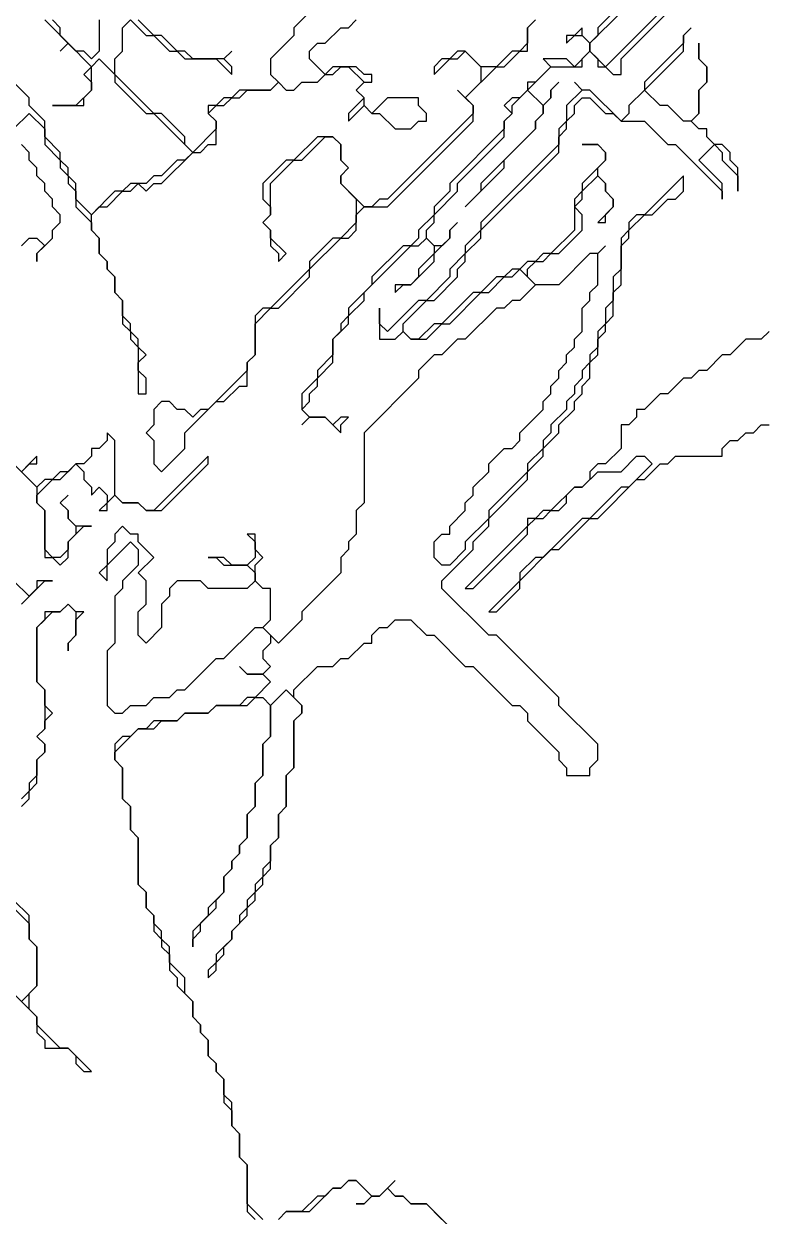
# Model space of a CAD drawing. Header units: metres. Extents: x 0 to 100, y 0 to 141.
# Drawn here: x 68.958 to 71.338, y 69.661 to 73.488 of the extents above; entities that cross this region are included whole.
import ezdxf

# ---------------------------------------------------------------- set-up
doc = ezdxf.new("R2010")
doc.units = ezdxf.units.M

msp = doc.modelspace()

# ---------------------------------------------------------------- linework, layer by layer
for points in [[(70.975, 73.65), (70.8, 73.475), (70.8, 73.45), (70.775, 73.425), (70.75, 73.45), (70.75, 73.475), (70.725, 73.45), (70.7, 73.45), (70.7, 73.425), (70.725, 73.45), (70.75, 73.45), (70.775, 73.425), (70.775, 73.4), (70.725, 73.35), (70.7, 73.375), (70.625, 73.375), (70.65, 73.35), (70.6, 73.3), (70.575, 73.3), (70.575, 73.275), (70.55, 73.25), (70.525, 73.25), (70.5, 73.225), (70.525, 73.2), (70.5, 73.175), (70.5, 73.15), (70.325, 72.975), (70.325, 72.95), (70.275, 72.9), (70.275, 72.875), (70.225, 72.825), (70.225, 72.8), (70.2, 72.775), (70.175, 72.775), (70.075, 72.675), (70.075, 72.65), (70, 72.575), (70, 72.55), (69.975, 72.525), (69.975, 72.5), (69.95, 72.475), (69.95, 72.425), (69.9, 72.375), (69.9, 72.35), (69.85, 72.3), (69.85, 72.25), (69.875, 72.225), (69.85, 72.2), (69.875, 72.225), (69.925, 72.225), (69.975, 72.175), (69.975, 72.2), (70, 72.225), (69.975, 72.225), (69.95, 72.2), (69.925, 72.225), (69.875, 72.225), (69.85, 72.25), (69.875, 72.275), (69.875, 72.3), (69.9, 72.325), (69.9, 72.35), (69.95, 72.4), (69.95, 72.475), (70, 72.525), (70, 72.55), (70.05, 72.6), (70.05, 72.625), (70.2, 72.775), (70.225, 72.775), (70.25, 72.8), (70.275, 72.775), (70.275, 72.75), (70.225, 72.7), (70.225, 72.675), (70.2, 72.65), (70.15, 72.65), (70.15, 72.625), (70.175, 72.65), (70.2, 72.65), (70.275, 72.725), (70.275, 72.75), (70.325, 72.8), (70.325, 72.825), (70.35, 72.85), (70.325, 72.825), (70.325, 72.8), (70.3, 72.775), (70.275, 72.775), (70.25, 72.8), (70.25, 72.825), (70.275, 72.85), (70.275, 72.875), (70.35, 72.95), (70.35, 72.975), (70.5, 73.125), (70.5, 73.175), (70.525, 73.2), (70.525, 73.225), (70.575, 73.275), (70.625, 73.225), (70.625, 73.2), (70.6, 73.175), (70.6, 73.15), (70.425, 72.975), (70.425, 72.95), (70.375, 72.9), (70.5, 73.025), (70.5, 73.05), (70.6, 73.15), (70.6, 73.175), (70.625, 73.2), (70.625, 73.225), (70.65, 73.25), (70.65, 73.275), (70.675, 73.3), (70.65, 73.275), (70.65, 73.25), (70.625, 73.225), (70.575, 73.275), (70.65, 73.35), (70.75, 73.35), (70.75, 73.375), (70.775, 73.4), (70.8, 73.375), (70.8, 73.35), (70.825, 73.35), (70.85, 73.325), (70.875, 73.325), (70.875, 73.375), (71.05, 73.55)], [(71.05, 73.575), (70.825, 73.35), (70.775, 73.4), (70.775, 73.425), (70.975, 73.625)], [(69.875, 73.525), (69.825, 73.475), (69.825, 73.45), (69.75, 73.375), (69.75, 73.325), (69.775, 73.3), (69.75, 73.275), (69.65, 73.275), (69.625, 73.25), (69.6, 73.25), (69.575, 73.225), (69.55, 73.225), (69.55, 73.2), (69.575, 73.175), (69.575, 73.15), (69.5, 73.075), (69.475, 73.1), (69.475, 73.125), (69.4, 73.2), (69.375, 73.2), (69.25, 73.325), (69.25, 73.375), (69.275, 73.4), (69.275, 73.475), (69.3, 73.5), (69.35, 73.45), (69.375, 73.45), (69.425, 73.4), (69.45, 73.4), (69.475, 73.375), (69.575, 73.375), (69.625, 73.325), (69.625, 73.35), (69.6, 73.375), (69.625, 73.4), (69.6, 73.375), (69.5, 73.375), (69.475, 73.4), (69.45, 73.4), (69.4, 73.45), (69.375, 73.45), (69.325, 73.5)], [(68.925, 73.15), (68.975, 73.2), (69.025, 73.15), (69.025, 73.1), (69.075, 73.05), (69.075, 73.025), (69.1, 73), (69.1, 72.975), (69.125, 72.95), (69.125, 72.9), (69.175, 72.85), (69.175, 72.825), (69.2, 72.8), (69.2, 72.75), (69.225, 72.725), (69.225, 72.7), (69.25, 72.675), (69.25, 72.625), (69.275, 72.6), (69.275, 72.525), (69.3, 72.5), (69.3, 72.475), (69.325, 72.45), (69.325, 72.3), (69.35, 72.3), (69.35, 72.35), (69.325, 72.375), (69.325, 72.4), (69.35, 72.425), (69.325, 72.45), (69.325, 72.475), (69.3, 72.5), (69.3, 72.525), (69.275, 72.55), (69.275, 72.6), (69.25, 72.625), (69.25, 72.675), (69.225, 72.7), (69.225, 72.725), (69.2, 72.75), (69.2, 72.8), (69.175, 72.825), (69.175, 72.875), (69.2, 72.9), (69.225, 72.9), (69.275, 72.95), (69.3, 72.95), (69.325, 72.975), (69.35, 72.95), (69.375, 72.975), (69.4, 72.975), (69.5, 73.075), (69.525, 73.075), (69.55, 73.1), (69.575, 73.1), (69.575, 73.175), (69.55, 73.2), (69.575, 73.225), (69.6, 73.225), (69.625, 73.25), (69.65, 73.25), (69.675, 73.275), (69.75, 73.275), (69.775, 73.3), (69.8, 73.275), (69.825, 73.275), (69.85, 73.3), (69.9, 73.3), (69.925, 73.325), (69.95, 73.325), (69.975, 73.35), (70, 73.35), (70.05, 73.3), (70.025, 73.275), (70.05, 73.25), (70, 73.2), (70, 73.175), (70.05, 73.225), (70.075, 73.2), (70.1, 73.2), (70.15, 73.15), (70.2, 73.15), (70.225, 73.175), (70.25, 73.175), (70.25, 73.2), (70.225, 73.225), (70.225, 73.25), (70.125, 73.25), (70.075, 73.2), (70.05, 73.225), (70.05, 73.25), (70.025, 73.275), (70.05, 73.3), (70.075, 73.3), (70.075, 73.325), (70.05, 73.325), (70.025, 73.35), (69.95, 73.35), (69.925, 73.325), (69.875, 73.375), (69.875, 73.4), (69.9, 73.425), (69.925, 73.425), (69.975, 73.475), (70, 73.475), (70.025, 73.5)], [(69.025, 73.5), (69.1, 73.425), (69.075, 73.4), (69.1, 73.425), (69.175, 73.35), (69.15, 73.325), (69.175, 73.3), (69.175, 73.275), (69.125, 73.225), (69.05, 73.225), (69.15, 73.225), (69.15, 73.25), (69.175, 73.275), (69.175, 73.35), (69.2, 73.375), (69.25, 73.325), (69.25, 73.3), (69.35, 73.2), (69.375, 73.2), (69.5, 73.075), (69.475, 73.05), (69.45, 73.05), (69.4, 73), (69.375, 73), (69.35, 72.975), (69.3, 72.975), (69.275, 72.95), (69.25, 72.95), (69.175, 72.875), (69.125, 72.925), (69.125, 72.975), (69.1, 73), (69.1, 73.025), (69.075, 73.05), (69.075, 73.075), (69.025, 73.125), (69.025, 73.175), (68.975, 73.225), (68.975, 73.25), (68.925, 73.3)], [(69.2, 73.5), (69.2, 73.4), (69.175, 73.375), (69.15, 73.4), (69.125, 73.4), (69.075, 73.45), (69.075, 73.475), (69.05, 73.5)], [(70.6, 73.5), (70.575, 73.475), (70.575, 73.425), (70.55, 73.4), (70.525, 73.4), (70.475, 73.35), (70.425, 73.35), (70.375, 73.4), (70.35, 73.4), (70.325, 73.375), (70.3, 73.375), (70.275, 73.35), (70.275, 73.325), (70.325, 73.375), (70.35, 73.375), (70.375, 73.4), (70.425, 73.35), (70.425, 73.3), (70.375, 73.25), (70.35, 73.275), (70.4, 73.225), (70.4, 73.2), (70.125, 72.925), (70.1, 72.925), (70.075, 72.9), (70.05, 72.9), (69.975, 72.975), (69.975, 73), (70, 73.025), (69.975, 73.05), (69.975, 73.1), (69.95, 73.125), (69.9, 73.125), (69.825, 73.05), (69.8, 73.05), (69.725, 72.975), (69.725, 72.925), (69.75, 72.9), (69.75, 72.875), (69.725, 72.85), (69.75, 72.825), (69.75, 72.775), (69.775, 72.75), (69.775, 72.725), (69.8, 72.75), (69.75, 72.8), (69.75, 72.825), (69.725, 72.85), (69.75, 72.875), (69.75, 72.975), (69.825, 73.05), (69.85, 73.05), (69.925, 73.125), (69.95, 73.125), (69.975, 73.1), (69.975, 73.05), (70, 73.025), (69.975, 73), (69.975, 72.975), (70.025, 72.925), (70.025, 72.85), (69.975, 72.8), (69.95, 72.8), (69.875, 72.725), (69.875, 72.7), (69.75, 72.575), (69.725, 72.575), (69.7, 72.55), (69.7, 72.425), (69.675, 72.4), (69.675, 72.375), (69.55, 72.25), (69.525, 72.25), (69.5, 72.225), (69.475, 72.25), (69.45, 72.25), (69.425, 72.275), (69.4, 72.275), (69.375, 72.25), (69.375, 72.2), (69.35, 72.175), (69.375, 72.15), (69.375, 72.075), (69.4, 72.05), (69.475, 72.125), (69.475, 72.175), (69.575, 72.275), (69.6, 72.275), (69.65, 72.325), (69.675, 72.325), (69.675, 72.4), (69.7, 72.425), (69.7, 72.525), (69.75, 72.575), (69.775, 72.575), (69.875, 72.675), (69.875, 72.7), (69.975, 72.8), (70, 72.8), (70.025, 72.825), (70.025, 72.875), (70.05, 72.9), (70.125, 72.9), (70.4, 73.175), (70.4, 73.225), (70.375, 73.25), (70.475, 73.35), (70.5, 73.35), (70.55, 73.4), (70.575, 73.4), (70.575, 73.475), (70.6, 73.5)], [(69.725, 69.65), (69.675, 69.7), (69.675, 69.825), (69.65, 69.85), (69.65, 69.925), (69.625, 69.95), (69.625, 70.025), (69.6, 70.05), (69.6, 70.1), (69.575, 70.125), (69.575, 70.15), (69.55, 70.175), (69.55, 70.225), (69.525, 70.25), (69.525, 70.275), (69.5, 70.3), (69.5, 70.35), (69.475, 70.375), (69.475, 70.425), (69.425, 70.475), (69.425, 70.525), (69.4, 70.55), (69.4, 70.575), (69.375, 70.6), (69.375, 70.625), (69.35, 70.65), (69.35, 70.7), (69.325, 70.725), (69.325, 70.875), (69.3, 70.9), (69.3, 70.975), (69.275, 71), (69.275, 71.1), (69.25, 71.125), (69.25, 71.15), (69.325, 71.225), (69.375, 71.225), (69.4, 71.25), (69.45, 71.25), (69.475, 71.275), (69.55, 71.275), (69.575, 71.3), (69.675, 71.3), (69.7, 71.325), (69.725, 71.325), (69.75, 71.3), (69.75, 71.2), (69.725, 71.175), (69.725, 71.075), (69.7, 71.05), (69.7, 70.975), (69.675, 70.95), (69.675, 70.875), (69.65, 70.85), (69.65, 70.825), (69.625, 70.8), (69.625, 70.775), (69.6, 70.75), (69.6, 70.7), (69.55, 70.65), (69.55, 70.625), (69.5, 70.575), (69.5, 70.525), (69.5, 70.55), (69.525, 70.575), (69.525, 70.6), (69.575, 70.65), (69.575, 70.675), (69.6, 70.7), (69.6, 70.75), (69.625, 70.775), (69.625, 70.8), (69.65, 70.825), (69.65, 70.85), (69.675, 70.875), (69.675, 70.95), (69.7, 70.975), (69.7, 71.05), (69.725, 71.075), (69.725, 71.175), (69.75, 71.2), (69.75, 71.3), (69.8, 71.35), (69.85, 71.3), (69.85, 71.275), (69.825, 71.25), (69.825, 71.1), (69.8, 71.075), (69.8, 70.975), (69.775, 70.95), (69.775, 70.875), (69.75, 70.85), (69.75, 70.8), (69.725, 70.775), (69.725, 70.75), (69.7, 70.725), (69.7, 70.7), (69.675, 70.675), (69.675, 70.65), (69.65, 70.625), (69.65, 70.6), (69.625, 70.575), (69.625, 70.55), (69.575, 70.5), (69.575, 70.475), (69.55, 70.45), (69.55, 70.425), (69.575, 70.45), (69.575, 70.475), (69.6, 70.5), (69.6, 70.525), (69.625, 70.55), (69.625, 70.575), (69.675, 70.625), (69.675, 70.65), (69.7, 70.675), (69.7, 70.7), (69.725, 70.725), (69.725, 70.75), (69.75, 70.775), (69.75, 70.85), (69.775, 70.875), (69.775, 70.95), (69.8, 70.975), (69.8, 71.075), (69.825, 71.1), (69.825, 71.25), (69.85, 71.275), (69.85, 71.3), (69.825, 71.325), (69.825, 71.35), (69.9, 71.425), (69.95, 71.425), (69.975, 71.45), (70, 71.45), (70.05, 71.5), (70.075, 71.5), (70.075, 71.525), (70.1, 71.55), (70.125, 71.55), (70.15, 71.575), (70.2, 71.575), (70.25, 71.525), (70.275, 71.525), (70.375, 71.425), (70.4, 71.425), (70.525, 71.3), (70.55, 71.3), (70.575, 71.275), (70.575, 71.25), (70.675, 71.15), (70.675, 71.125), (70.7, 71.1), (70.7, 71.075), (70.775, 71.075), (70.775, 71.1), (70.8, 71.125), (70.8, 71.175), (70.675, 71.3), (70.675, 71.325), (70.475, 71.525), (70.45, 71.525), (70.3, 71.675), (70.3, 71.7), (70.4, 71.8), (70.4, 71.825), (70.45, 71.875), (70.45, 71.9), (70.575, 72.025), (70.575, 72.05), (70.625, 72.1), (70.625, 72.125), (70.675, 72.175), (70.675, 72.2), (70.725, 72.25), (70.725, 72.275), (70.75, 72.3), (70.75, 72.325), (70.775, 72.35), (70.775, 72.4), (70.8, 72.425), (70.8, 72.475), (70.825, 72.5), (70.825, 72.525), (70.85, 72.55), (70.85, 72.625), (70.875, 72.65), (70.875, 72.775), (70.9, 72.8), (70.9, 72.825), (70.95, 72.875), (70.975, 72.875), (71.025, 72.925), (71.05, 72.925), (71.075, 72.95), (71.075, 73), (70.95, 72.875), (70.925, 72.875), (70.9, 72.85), (70.9, 72.825), (70.875, 72.8), (70.875, 72.7), (70.85, 72.675), (70.85, 72.6), (70.825, 72.575), (70.825, 72.525), (70.8, 72.5), (70.8, 72.45), (70.775, 72.425), (70.775, 72.4), (70.75, 72.375), (70.75, 72.35), (70.725, 72.325), (70.725, 72.3), (70.7, 72.275), (70.7, 72.25), (70.65, 72.2), (70.65, 72.175), (70.625, 72.15), (70.625, 72.125), (70.575, 72.075), (70.575, 72.05), (70.45, 71.925), (70.45, 71.9), (70.375, 71.825), (70.375, 71.8), (70.325, 71.75), (70.3, 71.75), (70.275, 71.775), (70.275, 71.825), (70.3, 71.85), (70.325, 71.85), (70.325, 71.875), (70.375, 71.925), (70.375, 71.95), (70.4, 71.975), (70.4, 72), (70.45, 72.05), (70.45, 72.075), (70.5, 72.125), (70.525, 72.125), (70.55, 72.15), (70.55, 72.175), (70.625, 72.25), (70.625, 72.275), (70.65, 72.3), (70.65, 72.325), (70.675, 72.35), (70.675, 72.375), (70.7, 72.4), (70.7, 72.425), (70.725, 72.45), (70.725, 72.475), (70.75, 72.5), (70.75, 72.575), (70.775, 72.6), (70.775, 72.625), (70.8, 72.65), (70.8, 72.75), (70.825, 72.775), (70.8, 72.75), (70.775, 72.75), (70.675, 72.65), (70.6, 72.65), (70.575, 72.675), (70.575, 72.7), (70.6, 72.725), (70.625, 72.725), (70.65, 72.75), (70.675, 72.75), (70.75, 72.825), (70.75, 72.875), (70.725, 72.9), (70.75, 72.925), (70.75, 72.95), (70.8, 73), (70.825, 72.975), (70.825, 72.95), (70.85, 72.925), (70.85, 72.9), (70.8, 72.85), (70.825, 72.85), (70.825, 72.875), (70.85, 72.9), (70.85, 72.925), (70.825, 72.95), (70.825, 72.975), (70.8, 73), (70.8, 73.025), (70.825, 73.05), (70.825, 73.075), (70.8, 73.1), (70.75, 73.1), (70.8, 73.1), (70.825, 73.075), (70.825, 73.05), (70.75, 72.975), (70.75, 72.95), (70.725, 72.925), (70.725, 72.825), (70.65, 72.75), (70.625, 72.75), (70.6, 72.725), (70.575, 72.725), (70.55, 72.7), (70.525, 72.7), (70.5, 72.675), (70.475, 72.675), (70.425, 72.625), (70.4, 72.625), (70.3, 72.525), (70.275, 72.525), (70.225, 72.475), (70.2, 72.475), (70.175, 72.5), (70.175, 72.525), (70.25, 72.6), (70.275, 72.6), (70.35, 72.675), (70.35, 72.7), (70.375, 72.725), (70.375, 72.75), (70.425, 72.8), (70.425, 72.825), (70.675, 73.075), (70.675, 73.125), (70.7, 73.15), (70.7, 73.175), (70.725, 73.2), (70.725, 73.225), (70.75, 73.25), (70.775, 73.25), (70.825, 73.2), (70.85, 73.2), (70.875, 73.175), (70.95, 73.175), (71.025, 73.1), (71.05, 73.1), (71.2, 72.95), (71.2, 72.925), (71.2, 72.975), (71.125, 73.05), (71.175, 73.1), (71.2, 73.075), (71.2, 73.05), (71.25, 73), (71.25, 72.95), (71.25, 73.025), (71.225, 73.05), (71.225, 73.075), (71.2, 73.1), (71.175, 73.1), (71.15, 73.125), (71.15, 73.15), (71.125, 73.15), (71.1, 73.175), (71.125, 73.2), (71.125, 73.275), (71.15, 73.3), (71.15, 73.35), (71.125, 73.375), (71.125, 73.425), (71.125, 73.375), (71.15, 73.35), (71.15, 73.3), (71.125, 73.275), (71.125, 73.2), (71.1, 73.175), (71.075, 73.175), (71.025, 73.225), (71, 73.225), (70.95, 73.275), (71.075, 73.4), (71.075, 73.45), (71.1, 73.475), (71.075, 73.45), (71.075, 73.425), (70.95, 73.3), (70.95, 73.275), (70.9, 73.225), (70.9, 73.2), (70.875, 73.175), (70.775, 73.275), (70.75, 73.275), (70.725, 73.3), (70.75, 73.275), (70.7, 73.225), (70.7, 73.175), (70.675, 73.15), (70.675, 73.1), (70.425, 72.85), (70.425, 72.825), (70.375, 72.775), (70.375, 72.75), (70.325, 72.7), (70.325, 72.675), (70.25, 72.6), (70.225, 72.6), (70.125, 72.5), (70.1, 72.525), (70.1, 72.575), (70.1, 72.475), (70.15, 72.475), (70.175, 72.5), (70.2, 72.475), (70.25, 72.475), (70.3, 72.525), (70.325, 72.525), (70.425, 72.625), (70.45, 72.625), (70.5, 72.675), (70.525, 72.675), (70.55, 72.7), (70.6, 72.65), (70.55, 72.6), (70.525, 72.6), (70.5, 72.575), (70.475, 72.575), (70.375, 72.475), (70.35, 72.475), (70.3, 72.425), (70.275, 72.425), (70.225, 72.375), (70.225, 72.35), (70.05, 72.175), (70.05, 71.95), (70.025, 71.925), (70.025, 71.85), (70, 71.825), (70, 71.8), (69.975, 71.775), (69.975, 71.725), (69.85, 71.6), (69.85, 71.575), (69.775, 71.5), (69.725, 71.55), (69.75, 71.575), (69.75, 71.675), (69.725, 71.675), (69.7, 71.7), (69.7, 71.75), (69.725, 71.775), (69.7, 71.8), (69.7, 71.85), (69.675, 71.85), (69.7, 71.825), (69.7, 71.775), (69.675, 71.75), (69.625, 71.75), (69.6, 71.775), (69.55, 71.775), (69.575, 71.775), (69.6, 71.75), (69.675, 71.75), (69.7, 71.725), (69.7, 71.7), (69.675, 71.675), (69.55, 71.675), (69.525, 71.7), (69.45, 71.7), (69.425, 71.675), (69.425, 71.65), (69.4, 71.625), (69.4, 71.55), (69.35, 71.5), (69.325, 71.525), (69.325, 71.6), (69.35, 71.625), (69.35, 71.7), (69.325, 71.725), (69.375, 71.775), (69.325, 71.825), (69.325, 71.85), (69.3, 71.85), (69.275, 71.875), (69.25, 71.85), (69.25, 71.825), (69.225, 71.8), (69.225, 71.75), (69.2, 71.725), (69.225, 71.7), (69.225, 71.75), (69.3, 71.825), (69.325, 71.8), (69.325, 71.75), (69.275, 71.7), (69.275, 71.675), (69.25, 71.65), (69.25, 71.5), (69.225, 71.475), (69.225, 71.3), (69.25, 71.275), (69.275, 71.275), (69.3, 71.3), (69.35, 71.3), (69.375, 71.325), (69.425, 71.325), (69.45, 71.35), (69.475, 71.35), (69.575, 71.45), (69.6, 71.45), (69.7, 71.55), (69.725, 71.55), (69.75, 71.525), (69.75, 71.5), (69.725, 71.475), (69.725, 71.45), (69.75, 71.425), (69.725, 71.4), (69.675, 71.4), (69.65, 71.425), (69.675, 71.4), (69.725, 71.4), (69.75, 71.375), (69.7, 71.325), (69.675, 71.325), (69.65, 71.3), (69.575, 71.3), (69.55, 71.275), (69.475, 71.275), (69.45, 71.25), (69.375, 71.25), (69.35, 71.225), (69.325, 71.225), (69.3, 71.2), (69.275, 71.2), (69.25, 71.175), (69.25, 71.125), (69.275, 71.1), (69.275, 71), (69.3, 70.975), (69.3, 70.9), (69.325, 70.875), (69.325, 70.725), (69.35, 70.7), (69.35, 70.65), (69.375, 70.625), (69.375, 70.575), (69.4, 70.55), (69.4, 70.525), (69.425, 70.5), (69.425, 70.45), (69.45, 70.425), (69.45, 70.4), (69.5, 70.35), (69.5, 70.3), (69.525, 70.275), (69.525, 70.25), (69.55, 70.225), (69.55, 70.175), (69.575, 70.15), (69.575, 70.125), (69.6, 70.1), (69.6, 70.025), (69.625, 70), (69.625, 69.95), (69.65, 69.925), (69.65, 69.85), (69.675, 69.825), (69.675, 69.675), (69.7, 69.65)], [(68.95, 72.775), (68.975, 72.8), (69, 72.8), (69.025, 72.775), (69, 72.75), (69, 72.725), (69, 72.75), (69.05, 72.8), (69.05, 72.825), (69.075, 72.85), (69.075, 72.875), (69.05, 72.9), (69.05, 72.925), (69.025, 72.95), (69.025, 72.975), (69, 73), (69, 73.025), (68.975, 73.05), (68.975, 73.075), (68.95, 73.1)], [(71.35, 72.5), (71.325, 72.475), (71.275, 72.475), (71.225, 72.425), (71.2, 72.425), (71.15, 72.375), (71.125, 72.375), (71.1, 72.35), (71.075, 72.35), (71.025, 72.3), (71, 72.3), (70.95, 72.25), (70.925, 72.25), (70.925, 72.225), (70.9, 72.2), (70.875, 72.2), (70.875, 72.125), (70.825, 72.075), (70.8, 72.075), (70.775, 72.05), (70.775, 72.025), (70.75, 72), (70.725, 72), (70.65, 71.925), (70.625, 71.925), (70.6, 71.9), (70.575, 71.9), (70.575, 71.875), (70.375, 71.675), (70.4, 71.675), (70.575, 71.85), (70.575, 71.875), (70.6, 71.9), (70.625, 71.9), (70.65, 71.925), (70.675, 71.925), (70.7, 71.95), (70.7, 71.975), (70.725, 72), (70.75, 72), (70.8, 72.05), (70.875, 72.05), (70.925, 72.1), (70.95, 72.1), (70.975, 72.075), (70.9, 72), (70.875, 72), (70.775, 71.9), (70.75, 71.9), (70.625, 71.775), (70.6, 71.775), (70.55, 71.725), (70.55, 71.7), (70.45, 71.6), (70.475, 71.6), (70.55, 71.675), (70.55, 71.7), (70.65, 71.8), (70.675, 71.8), (70.775, 71.9), (70.8, 71.9), (70.925, 72.025), (70.95, 72.025), (71, 72.075), (71.025, 72.075), (71.05, 72.1), (71.2, 72.1), (71.2, 72.125), (71.225, 72.15), (71.25, 72.15), (71.275, 72.175), (71.3, 72.175), (71.325, 72.2), (71.35, 72.2)], [(68.925, 72.075), (69, 72), (69, 71.95), (69.025, 71.925), (69.025, 71.775), (69.05, 71.775), (69.075, 71.75), (69.1, 71.775), (69.1, 71.825), (69.15, 71.875), (69.175, 71.875), (69.125, 71.875), (69.1, 71.9), (69.1, 71.925), (69.075, 71.95), (69.1, 71.975), (69.075, 71.95), (69.1, 71.925), (69.1, 71.9), (69.125, 71.875), (69.125, 71.85), (69.1, 71.825), (69.1, 71.8), (69.075, 71.775), (69.05, 71.775), (69.025, 71.8), (69.025, 71.925), (69, 71.95), (69, 71.975), (69.05, 72.025), (69.075, 72.025), (69.125, 72.075), (69.15, 72.05), (69.15, 72.025), (69.175, 72), (69.175, 71.975), (69.2, 72), (69.225, 71.975), (69.225, 71.95), (69.2, 71.925), (69.225, 71.925), (69.225, 71.95), (69.25, 71.975), (69.275, 71.95), (69.325, 71.95), (69.35, 71.925), (69.4, 71.925), (69.55, 72.075), (69.55, 72.1), (69.375, 71.925), (69.35, 71.925), (69.325, 71.95), (69.275, 71.95), (69.25, 71.975), (69.25, 72.15), (69.225, 72.175), (69.225, 72.15), (69.2, 72.125), (69.175, 72.125), (69.175, 72.1), (69.15, 72.075), (69.125, 72.075), (69.1, 72.05), (69.075, 72.05), (69.05, 72.025), (69.025, 72.025), (69, 72), (68.95, 72.05), (68.975, 72.075), (69, 72.075), (69, 72.1), (68.95, 72.05)], [(68.95, 71.625), (69.025, 71.7), (69.05, 71.7), (69, 71.7), (69, 71.675), (68.975, 71.65), (68.925, 71.7)], [(68.95, 70.975), (68.975, 71), (68.975, 71.025), (69, 71.05), (69, 71.125), (69.025, 71.15), (69.025, 71.175), (69, 71.2), (69.025, 71.225), (69.025, 71.25), (69.05, 71.275), (69.025, 71.3), (69.025, 71.35), (69, 71.375), (69, 71.55), (69.05, 71.6), (69.075, 71.6), (69.1, 71.625), (69.125, 71.6), (69.125, 71.525), (69.1, 71.5), (69.1, 71.475), (69.1, 71.5), (69.125, 71.525), (69.125, 71.575), (69.15, 71.6), (69.125, 71.6), (69.1, 71.625), (69.075, 71.6), (69.025, 71.6), (69.025, 71.575), (69, 71.55), (69, 71.375), (69.025, 71.35), (69.025, 71.225), (69, 71.2), (69.025, 71.175), (69.025, 71.15), (69, 71.125), (69, 71.075), (68.975, 71.05), (68.975, 71.025), (68.95, 71)], [(68.825, 70.475), (69, 70.3), (69, 70.25), (69.025, 70.225), (69.025, 70.2), (69.1, 70.2), (69.125, 70.175), (69.125, 70.15), (69.15, 70.125), (69.175, 70.125), (69.1, 70.2), (69.075, 70.2), (69, 70.275), (69, 70.3), (68.975, 70.325), (68.975, 70.375), (69, 70.4), (69, 70.525), (68.975, 70.55), (68.975, 70.625), (68.925, 70.675)], [(68.925, 70.65), (68.975, 70.6), (68.975, 70.55), (69, 70.525), (69, 70.4), (68.95, 70.35)], [(69.775, 69.65), (69.8, 69.675), (69.875, 69.675), (69.95, 69.75), (69.975, 69.75), (70, 69.775), (70.025, 69.775), (70.075, 69.725), (70.05, 69.7), (70.025, 69.7), (70.05, 69.7), (70.075, 69.725), (70.1, 69.725), (70.125, 69.75), (70.15, 69.725), (70.175, 69.725), (70.2, 69.7), (70.25, 69.7), (70.3, 69.65)], [(70.4, 69.55), (70.25, 69.7), (70.2, 69.7), (70.175, 69.725), (70.15, 69.725), (70.125, 69.75), (70.15, 69.775), (70.1, 69.725), (70.075, 69.725), (70.025, 69.775), (70, 69.775), (69.975, 69.75), (69.95, 69.75), (69.925, 69.725), (69.9, 69.725), (69.85, 69.675), (69.8, 69.675), (69.775, 69.65)]]:
    msp.add_lwpolyline(points)

doc.saveas('drawing.dxf')
